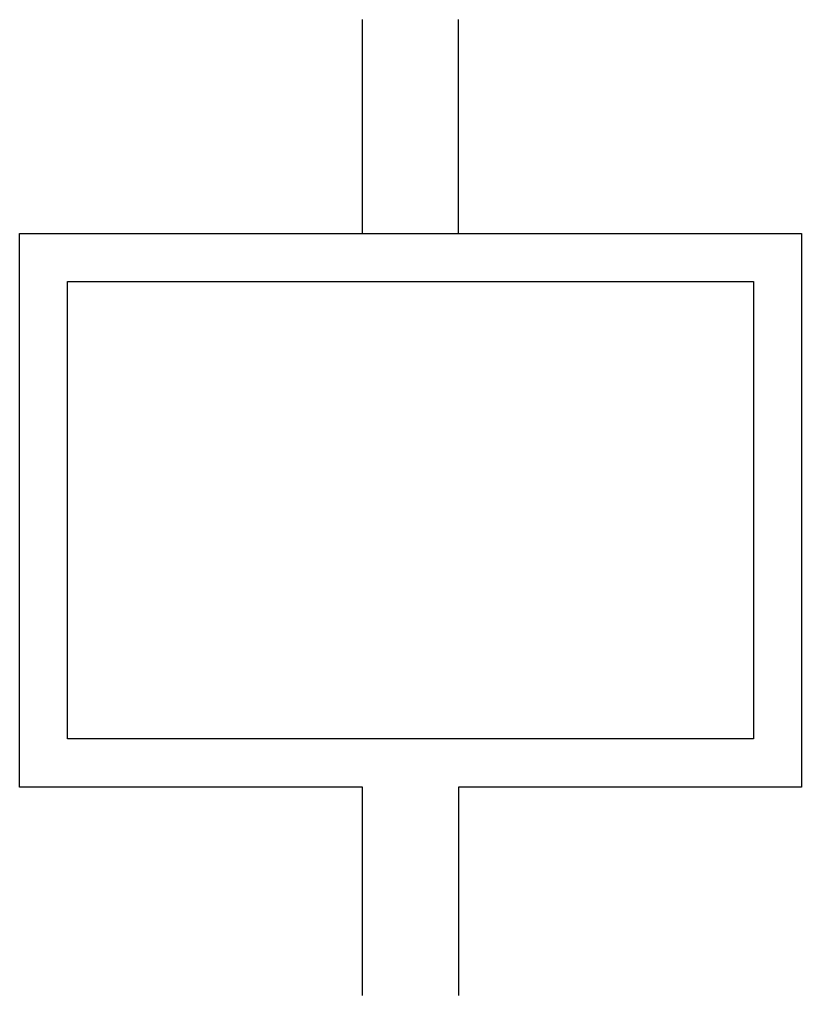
# Model space of a CAD drawing. Header units: millimetres. Extents: x 23 to 3443, y 450 to 4717.
import ezdxf

# ---------------------------------------------------------------- set-up
doc = ezdxf.new("R2010")
doc.units = ezdxf.units.MM
doc.layers.add('PP-BEAM', color=7, linetype='Continuous')

msp = doc.modelspace()

# ---------------------------------------------------------------- linework, layer by layer
at = {"layer": 'PP-BEAM'}
for p, q in [((1522.9, 3781.5), (1522.9, 4717.2)), ((1942.9, 3781.5), (1942.9, 4717.2))]:
    msp.add_line(p, q, dxfattribs=at)
msp.add_lwpolyline([(1522.9, 450), (1522.9, 1361.5), (22.9, 1361.5), (22.9, 3781.5), (3442.9, 3781.5), (3442.9, 1361.5), (1942.9, 1361.5), (1942.9, 450)], dxfattribs=at)
msp.add_lwpolyline([(232.9, 1571.5), (232.9, 3571.5), (3232.9, 3571.5), (3232.9, 1571.5)], close=True, dxfattribs=at)

doc.saveas('drawing.dxf')
